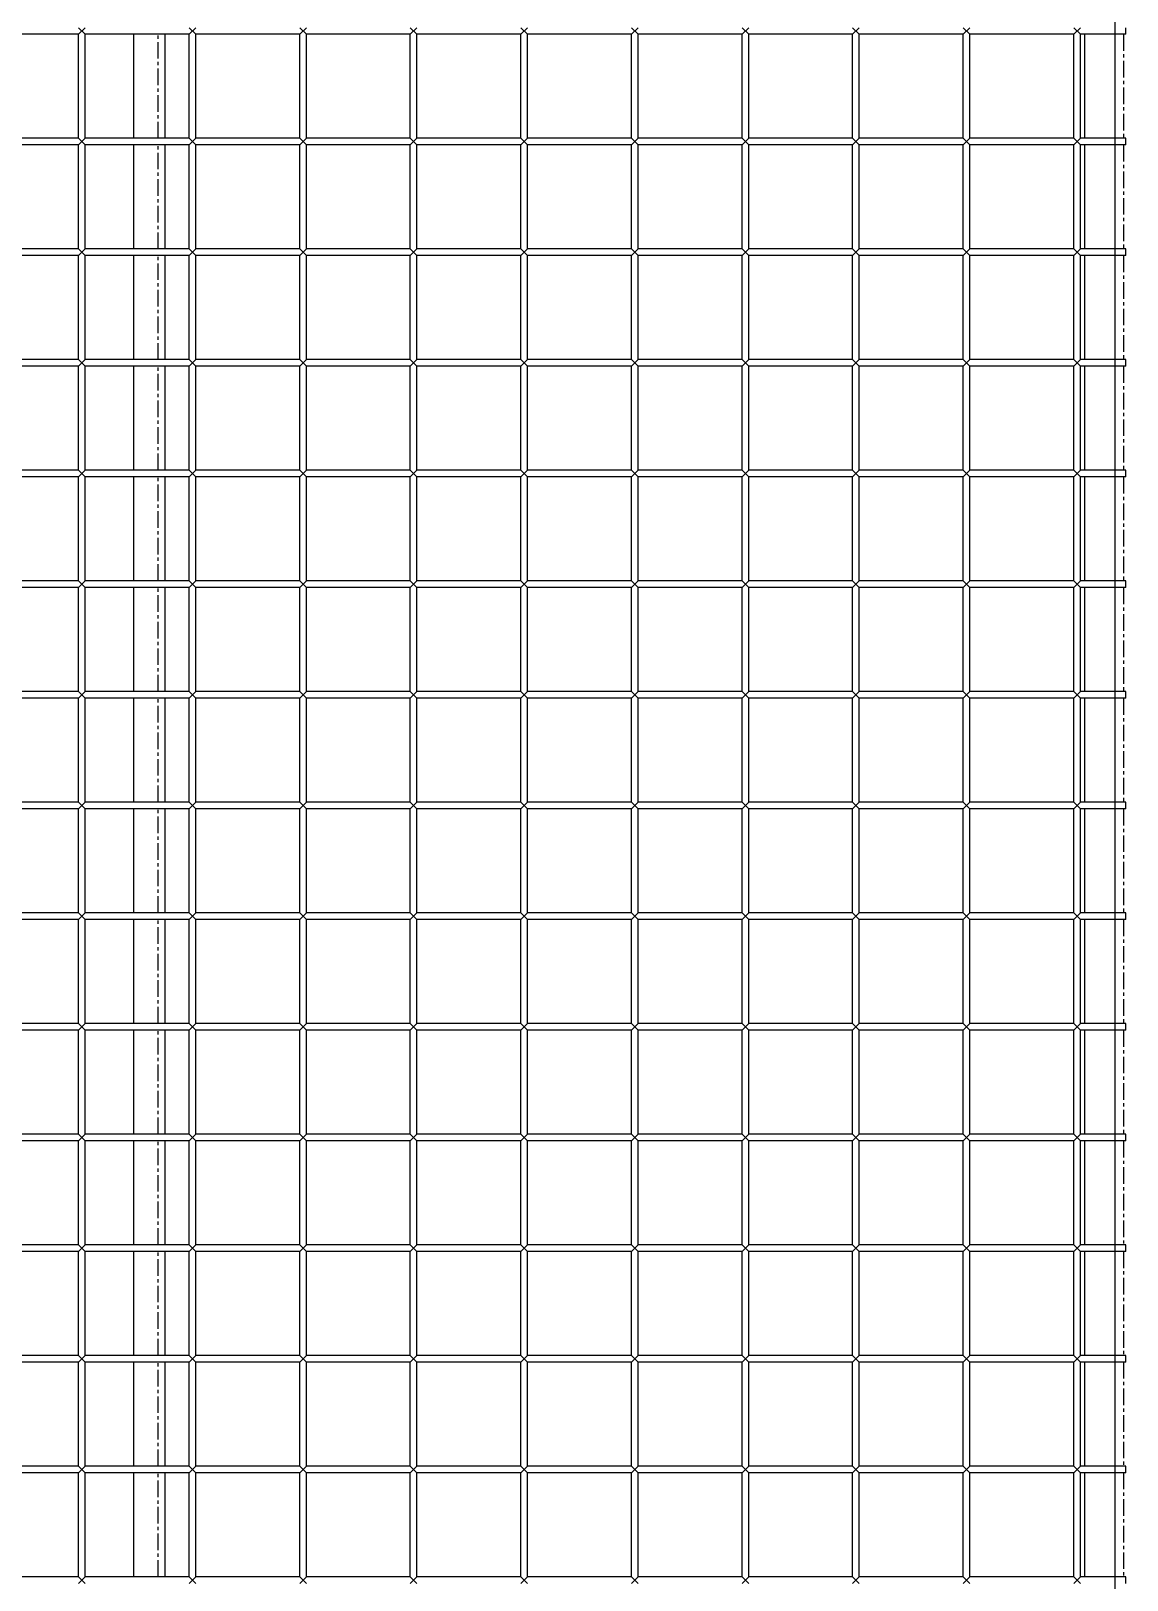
# Model space of a CAD drawing. Header units: millimetres. Extents: x -198529 to 244266, y -64 to 158464.
# Drawn here: x -144076 to -143580, y 95807 to 96507 of the extents above; entities that cross this region are included whole.
import ezdxf

# ---------------------------------------------------------------- set-up
doc = ezdxf.new("R2010")
doc.units = ezdxf.units.MM
doc.linetypes.add('CENTER', pattern=[12, 7.5, -1.5, 1.5, -1.5])
doc.layers.add('0-DCC', color=30, linetype='Continuous')
doc.layers.add('0-DCC-STRUC', color=180, linetype='Continuous')

# ---------------------------------------------------------------- blocks, each defined once
blk = doc.blocks.new('DCC2850x2600(左)')
at = {"color": 0, "linetype": 'Continuous'}
for p, q in [((50163.5, -72506.48), (50166.5, -72503.48)), ((50163.5, -72503.48), (50166.5, -72506.48)), ((50213.5, -72506.48), (50216.5, -72503.48)), ((50213.5, -72503.48), (50216.5, -72506.48)), ((50263.5, -72506.48), (50266.5, -72503.48)), ((50263.5, -72503.48), (50266.5, -72506.48)), ((50313.5, -72506.48), (50316.5, -72503.48)), ((50313.5, -72503.48), (50316.5, -72506.48)), ((50363.5, -72506.48), (50366.5, -72503.48)), ((50363.5, -72503.48), (50366.5, -72506.48)), ((50413.5, -72506.48), (50416.5, -72503.48)), ((50413.5, -72503.48), (50416.5, -72506.48)), ((50463.5, -72506.48), (50466.5, -72503.48)), ((50463.5, -72503.48), (50466.5, -72506.48)), ((50513.5, -72506.48), (50516.5, -72503.48)), ((50513.5, -72503.48), (50516.5, -72506.48)), ((50563.5, -72506.48), (50566.5, -72503.48)), ((50563.5, -72503.48), (50566.5, -72506.48)), ((50613.5, -72506.48), (50616.5, -72503.48)), ((50613.5, -72503.48), (50616.5, -72506.48)), ((50637, -72506.48), (50637, -72503.48)), ((50163.5, -72506.48), (50116.5, -72506.48)), ((50163.5, -72553.48), (50163.5, -72506.48)), ((50166.5, -72553.48), (50166.5, -72506.48)), ((50213.5, -72506.48), (50166.5, -72506.48)), ((50188.5, -72553.48), (50188.5, -72506.48)), ((50202.5, -72506.48), (50202.5, -72553.48)), ((50213.5, -72553.48), (50213.5, -72506.48)), ((50216.5, -72553.48), (50216.5, -72506.48)), ((50263.5, -72506.48), (50216.5, -72506.48)), ((50263.5, -72553.48), (50263.5, -72506.48)), ((50266.5, -72553.48), (50266.5, -72506.48)), ((50313.5, -72506.48), (50266.5, -72506.48)), ((50313.5, -72553.48), (50313.5, -72506.48)), ((50316.5, -72553.48), (50316.5, -72506.48)), ((50363.5, -72506.48), (50316.5, -72506.48)), ((50363.5, -72553.48), (50363.5, -72506.48)), ((50366.5, -72553.48), (50366.5, -72506.48)), ((50413.5, -72506.48), (50366.5, -72506.48)), ((50413.5, -72553.48), (50413.5, -72506.48)), ((50416.5, -72553.48), (50416.5, -72506.48)), ((50463.5, -72506.48), (50416.5, -72506.48)), ((50463.5, -72553.48), (50463.5, -72506.48)), ((50513.5, -72506.48), (50466.5, -72506.48)), ((50466.5, -72553.48), (50466.5, -72506.48)), ((50513.5, -72553.48), (50513.5, -72506.48)), ((50563.5, -72506.48), (50516.5, -72506.48)), ((50516.5, -72553.48), (50516.5, -72506.48)), ((50563.5, -72553.48), (50563.5, -72506.48)), ((50566.5, -72553.48), (50566.5, -72506.48)), ((50613.5, -72506.48), (50566.5, -72506.48)), ((50613.5, -72553.48), (50613.5, -72506.48)), ((50637, -72506.48), (50616.5, -72506.48)), ((50616.5, -72553.48), (50616.5, -72506.48)), ((50618.5, -72553.48), (50618.5, -72506.48)), ((50163.5, -72553.48), (50116.5, -72553.48)), ((50163.5, -72556.48), (50166.5, -72553.48)), ((50163.5, -72553.48), (50166.5, -72556.48)), ((50213.5, -72553.48), (50166.5, -72553.48)), ((50213.5, -72556.48), (50216.5, -72553.48)), ((50213.5, -72553.48), (50216.5, -72556.48)), ((50263.5, -72553.48), (50216.5, -72553.48)), ((50263.5, -72556.48), (50266.5, -72553.48)), ((50263.5, -72553.48), (50266.5, -72556.48)), ((50313.5, -72553.48), (50266.5, -72553.48)), ((50313.5, -72556.48), (50316.5, -72553.48)), ((50313.5, -72553.48), (50316.5, -72556.48)), ((50363.5, -72553.48), (50316.5, -72553.48)), ((50363.5, -72556.48), (50366.5, -72553.48)), ((50363.5, -72553.48), (50366.5, -72556.48)), ((50413.5, -72553.48), (50366.5, -72553.48)), ((50413.5, -72556.48), (50416.5, -72553.48)), ((50413.5, -72553.48), (50416.5, -72556.48)), ((50463.5, -72553.48), (50416.5, -72553.48)), ((50463.5, -72556.48), (50466.5, -72553.48)), ((50463.5, -72553.48), (50466.5, -72556.48)), ((50513.5, -72553.48), (50466.5, -72553.48)), ((50513.5, -72556.48), (50516.5, -72553.48)), ((50513.5, -72553.48), (50516.5, -72556.48)), ((50563.5, -72553.48), (50516.5, -72553.48)), ((50563.5, -72556.48), (50566.5, -72553.48)), ((50563.5, -72553.48), (50566.5, -72556.48)), ((50613.5, -72553.48), (50566.5, -72553.48)), ((50613.5, -72556.48), (50616.5, -72553.48)), ((50613.5, -72553.48), (50616.5, -72556.48)), ((50637, -72553.48), (50616.5, -72553.48)), ((50637, -72556.48), (50637, -72553.48)), ((50163.5, -72556.48), (50116.5, -72556.48)), ((50163.5, -72603.48), (50163.5, -72556.48)), ((50166.5, -72603.48), (50166.5, -72556.48)), ((50213.5, -72556.48), (50166.5, -72556.48)), ((50188.5, -72603.48), (50188.5, -72556.48)), ((50202.5, -72556.48), (50202.5, -72603.48)), ((50213.5, -72603.48), (50213.5, -72556.48)), ((50216.5, -72603.48), (50216.5, -72556.48)), ((50263.5, -72556.48), (50216.5, -72556.48)), ((50263.5, -72603.48), (50263.5, -72556.48)), ((50266.5, -72603.48), (50266.5, -72556.48)), ((50313.5, -72556.48), (50266.5, -72556.48)), ((50313.5, -72603.48), (50313.5, -72556.48)), ((50316.5, -72603.48), (50316.5, -72556.48)), ((50363.5, -72556.48), (50316.5, -72556.48)), ((50363.5, -72603.48), (50363.5, -72556.48)), ((50366.5, -72603.48), (50366.5, -72556.48)), ((50413.5, -72556.48), (50366.5, -72556.48)), ((50413.5, -72603.48), (50413.5, -72556.48)), ((50416.5, -72603.48), (50416.5, -72556.48)), ((50463.5, -72556.48), (50416.5, -72556.48)), ((50463.5, -72603.48), (50463.5, -72556.48)), ((50513.5, -72556.48), (50466.5, -72556.48)), ((50466.5, -72603.48), (50466.5, -72556.48)), ((50513.5, -72603.48), (50513.5, -72556.48)), ((50563.5, -72556.48), (50516.5, -72556.48)), ((50516.5, -72603.48), (50516.5, -72556.48)), ((50563.5, -72603.48), (50563.5, -72556.48)), ((50566.5, -72603.48), (50566.5, -72556.48)), ((50613.5, -72556.48), (50566.5, -72556.48)), ((50613.5, -72603.48), (50613.5, -72556.48)), ((50637, -72556.48), (50616.5, -72556.48)), ((50616.5, -72603.48), (50616.5, -72556.48)), ((50618.5, -72603.48), (50618.5, -72556.48)), ((50163.5, -72603.48), (50116.5, -72603.48)), ((50163.5, -72606.48), (50166.5, -72603.48)), ((50163.5, -72603.48), (50166.5, -72606.48)), ((50213.5, -72603.48), (50166.5, -72603.48)), ((50213.5, -72606.48), (50216.5, -72603.48)), ((50213.5, -72603.48), (50216.5, -72606.48)), ((50263.5, -72603.48), (50216.5, -72603.48)), ((50263.5, -72606.48), (50266.5, -72603.48)), ((50263.5, -72603.48), (50266.5, -72606.48)), ((50313.5, -72603.48), (50266.5, -72603.48)), ((50313.5, -72606.48), (50316.5, -72603.48)), ((50313.5, -72603.48), (50316.5, -72606.48)), ((50363.5, -72603.48), (50316.5, -72603.48)), ((50363.5, -72606.48), (50366.5, -72603.48)), ((50363.5, -72603.48), (50366.5, -72606.48)), ((50413.5, -72603.48), (50366.5, -72603.48)), ((50413.5, -72606.48), (50416.5, -72603.48)), ((50413.5, -72603.48), (50416.5, -72606.48)), ((50463.5, -72603.48), (50416.5, -72603.48)), ((50463.5, -72606.48), (50466.5, -72603.48)), ((50463.5, -72603.48), (50466.5, -72606.48)), ((50513.5, -72603.48), (50466.5, -72603.48)), ((50513.5, -72606.48), (50516.5, -72603.48)), ((50513.5, -72603.48), (50516.5, -72606.48)), ((50563.5, -72603.48), (50516.5, -72603.48)), ((50563.5, -72606.48), (50566.5, -72603.48)), ((50563.5, -72603.48), (50566.5, -72606.48)), ((50613.5, -72603.48), (50566.5, -72603.48)), ((50613.5, -72606.48), (50616.5, -72603.48)), ((50613.5, -72603.48), (50616.5, -72606.48)), ((50637, -72603.48), (50616.5, -72603.48)), ((50637, -72606.48), (50637, -72603.48)), ((50163.5, -72606.48), (50116.5, -72606.48)), ((50163.5, -72653.48), (50163.5, -72606.48)), ((50166.5, -72653.48), (50166.5, -72606.48)), ((50213.5, -72606.48), (50166.5, -72606.48)), ((50188.5, -72653.48), (50188.5, -72606.48)), ((50202.5, -72606.48), (50202.5, -72653.48)), ((50213.5, -72653.48), (50213.5, -72606.48)), ((50216.5, -72653.48), (50216.5, -72606.48)), ((50263.5, -72606.48), (50216.5, -72606.48)), ((50263.5, -72653.48), (50263.5, -72606.48)), ((50266.5, -72653.48), (50266.5, -72606.48)), ((50313.5, -72606.48), (50266.5, -72606.48)), ((50313.5, -72653.48), (50313.5, -72606.48)), ((50316.5, -72653.48), (50316.5, -72606.48)), ((50363.5, -72606.48), (50316.5, -72606.48)), ((50363.5, -72653.48), (50363.5, -72606.48)), ((50366.5, -72653.48), (50366.5, -72606.48)), ((50413.5, -72606.48), (50366.5, -72606.48)), ((50413.5, -72653.48), (50413.5, -72606.48)), ((50416.5, -72653.48), (50416.5, -72606.48)), ((50463.5, -72606.48), (50416.5, -72606.48)), ((50463.5, -72653.48), (50463.5, -72606.48)), ((50513.5, -72606.48), (50466.5, -72606.48)), ((50466.5, -72653.48), (50466.5, -72606.48)), ((50513.5, -72653.48), (50513.5, -72606.48)), ((50563.5, -72606.48), (50516.5, -72606.48)), ((50516.5, -72653.48), (50516.5, -72606.48)), ((50563.5, -72653.48), (50563.5, -72606.48)), ((50566.5, -72653.48), (50566.5, -72606.48)), ((50613.5, -72606.48), (50566.5, -72606.48)), ((50613.5, -72653.48), (50613.5, -72606.48)), ((50637, -72606.48), (50616.5, -72606.48)), ((50616.5, -72653.48), (50616.5, -72606.48)), ((50618.5, -72653.48), (50618.5, -72606.48)), ((50163.5, -72653.48), (50116.5, -72653.48)), ((50163.5, -72656.48), (50116.5, -72656.48)), ((50163.5, -72656.48), (50166.5, -72653.48)), ((50163.5, -72653.48), (50166.5, -72656.48)), ((50163.5, -72703.48), (50163.5, -72656.48)), ((50213.5, -72653.48), (50166.5, -72653.48)), ((50166.5, -72703.48), (50166.5, -72656.48)), ((50213.5, -72656.48), (50166.5, -72656.48)), ((50188.5, -72703.48), (50188.5, -72656.48)), ((50202.5, -72656.48), (50202.5, -72703.48)), ((50213.5, -72656.48), (50216.5, -72653.48)), ((50213.5, -72653.48), (50216.5, -72656.48)), ((50213.5, -72703.48), (50213.5, -72656.48)), ((50263.5, -72653.48), (50216.5, -72653.48)), ((50216.5, -72703.48), (50216.5, -72656.48)), ((50263.5, -72656.48), (50216.5, -72656.48)), ((50263.5, -72656.48), (50266.5, -72653.48)), ((50263.5, -72653.48), (50266.5, -72656.48)), ((50263.5, -72703.48), (50263.5, -72656.48)), ((50313.5, -72653.48), (50266.5, -72653.48)), ((50266.5, -72703.48), (50266.5, -72656.48)), ((50313.5, -72656.48), (50266.5, -72656.48)), ((50313.5, -72656.48), (50316.5, -72653.48)), ((50313.5, -72653.48), (50316.5, -72656.48)), ((50313.5, -72703.48), (50313.5, -72656.48)), ((50363.5, -72653.48), (50316.5, -72653.48)), ((50316.5, -72703.48), (50316.5, -72656.48)), ((50363.5, -72656.48), (50316.5, -72656.48)), ((50363.5, -72656.48), (50366.5, -72653.48)), ((50363.5, -72653.48), (50366.5, -72656.48)), ((50363.5, -72703.48), (50363.5, -72656.48)), ((50413.5, -72653.48), (50366.5, -72653.48)), ((50413.5, -72656.48), (50366.5, -72656.48)), ((50366.5, -72703.48), (50366.5, -72656.48)), ((50413.5, -72656.48), (50416.5, -72653.48)), ((50413.5, -72653.48), (50416.5, -72656.48)), ((50413.5, -72703.48), (50413.5, -72656.48)), ((50463.5, -72653.48), (50416.5, -72653.48)), ((50463.5, -72656.48), (50416.5, -72656.48)), ((50416.5, -72703.48), (50416.5, -72656.48)), ((50463.5, -72656.48), (50466.5, -72653.48)), ((50463.5, -72653.48), (50466.5, -72656.48)), ((50463.5, -72703.48), (50463.5, -72656.48)), ((50513.5, -72653.48), (50466.5, -72653.48)), ((50513.5, -72656.48), (50466.5, -72656.48)), ((50466.5, -72703.48), (50466.5, -72656.48)), ((50513.5, -72656.48), (50516.5, -72653.48)), ((50513.5, -72653.48), (50516.5, -72656.48)), ((50513.5, -72703.48), (50513.5, -72656.48)), ((50563.5, -72653.48), (50516.5, -72653.48)), ((50563.5, -72656.48), (50516.5, -72656.48)), ((50516.5, -72703.48), (50516.5, -72656.48)), ((50563.5, -72656.48), (50566.5, -72653.48)), ((50563.5, -72653.48), (50566.5, -72656.48)), ((50563.5, -72703.48), (50563.5, -72656.48)), ((50613.5, -72653.48), (50566.5, -72653.48)), ((50566.5, -72703.48), (50566.5, -72656.48)), ((50613.5, -72656.48), (50566.5, -72656.48)), ((50613.5, -72656.48), (50616.5, -72653.48)), ((50613.5, -72653.48), (50616.5, -72656.48)), ((50613.5, -72703.48), (50613.5, -72656.48)), ((50637, -72653.48), (50616.5, -72653.48)), ((50637, -72656.48), (50616.5, -72656.48)), ((50616.5, -72703.48), (50616.5, -72656.48)), ((50618.5, -72703.48), (50618.5, -72656.48)), ((50637, -72656.48), (50637, -72653.48)), ((50163.5, -72703.48), (50116.5, -72703.48)), ((50163.5, -72706.48), (50116.5, -72706.48)), ((50163.5, -72706.48), (50166.5, -72703.48)), ((50163.5, -72703.48), (50166.5, -72706.48)), ((50163.5, -72753.48), (50163.5, -72706.48)), ((50213.5, -72703.48), (50166.5, -72703.48)), ((50166.5, -72753.48), (50166.5, -72706.48)), ((50213.5, -72706.48), (50166.5, -72706.48)), ((50188.5, -72753.48), (50188.5, -72706.48)), ((50202.5, -72706.48), (50202.5, -72753.48)), ((50213.5, -72706.48), (50216.5, -72703.48)), ((50213.5, -72703.48), (50216.5, -72706.48)), ((50213.5, -72753.48), (50213.5, -72706.48)), ((50263.5, -72703.48), (50216.5, -72703.48)), ((50216.5, -72753.48), (50216.5, -72706.48)), ((50263.5, -72706.48), (50216.5, -72706.48)), ((50263.5, -72706.48), (50266.5, -72703.48)), ((50263.5, -72703.48), (50266.5, -72706.48)), ((50263.5, -72753.48), (50263.5, -72706.48)), ((50313.5, -72703.48), (50266.5, -72703.48)), ((50266.5, -72753.48), (50266.5, -72706.48)), ((50313.5, -72706.48), (50266.5, -72706.48)), ((50313.5, -72706.48), (50316.5, -72703.48)), ((50313.5, -72703.48), (50316.5, -72706.48)), ((50313.5, -72753.48), (50313.5, -72706.48)), ((50363.5, -72703.48), (50316.5, -72703.48)), ((50316.5, -72753.48), (50316.5, -72706.48)), ((50363.5, -72706.48), (50316.5, -72706.48)), ((50363.5, -72706.48), (50366.5, -72703.48)), ((50363.5, -72703.48), (50366.5, -72706.48)), ((50363.5, -72753.48), (50363.5, -72706.48)), ((50413.5, -72703.48), (50366.5, -72703.48)), ((50413.5, -72706.48), (50366.5, -72706.48)), ((50366.5, -72753.48), (50366.5, -72706.48)), ((50413.5, -72706.48), (50416.5, -72703.48)), ((50413.5, -72703.48), (50416.5, -72706.48)), ((50413.5, -72753.48), (50413.5, -72706.48)), ((50463.5, -72703.48), (50416.5, -72703.48)), ((50463.5, -72706.48), (50416.5, -72706.48)), ((50416.5, -72753.48), (50416.5, -72706.48)), ((50463.5, -72706.48), (50466.5, -72703.48)), ((50463.5, -72703.48), (50466.5, -72706.48)), ((50463.5, -72753.48), (50463.5, -72706.48)), ((50513.5, -72703.48), (50466.5, -72703.48)), ((50513.5, -72706.48), (50466.5, -72706.48)), ((50466.5, -72753.48), (50466.5, -72706.48)), ((50513.5, -72706.48), (50516.5, -72703.48)), ((50513.5, -72703.48), (50516.5, -72706.48)), ((50513.5, -72753.48), (50513.5, -72706.48)), ((50563.5, -72703.48), (50516.5, -72703.48)), ((50563.5, -72706.48), (50516.5, -72706.48)), ((50516.5, -72753.48), (50516.5, -72706.48)), ((50563.5, -72706.48), (50566.5, -72703.48)), ((50563.5, -72703.48), (50566.5, -72706.48)), ((50563.5, -72753.48), (50563.5, -72706.48)), ((50613.5, -72703.48), (50566.5, -72703.48)), ((50566.5, -72753.48), (50566.5, -72706.48)), ((50613.5, -72706.48), (50566.5, -72706.48)), ((50613.5, -72706.48), (50616.5, -72703.48)), ((50613.5, -72703.48), (50616.5, -72706.48)), ((50613.5, -72753.48), (50613.5, -72706.48)), ((50637, -72703.48), (50616.5, -72703.48)), ((50637, -72706.48), (50616.5, -72706.48)), ((50616.5, -72753.48), (50616.5, -72706.48)), ((50618.5, -72753.48), (50618.5, -72706.48)), ((50637, -72706.48), (50637, -72703.48)), ((50163.5, -72753.48), (50116.5, -72753.48)), ((50163.5, -72756.48), (50116.5, -72756.48)), ((50163.5, -72756.48), (50166.5, -72753.48)), ((50163.5, -72753.48), (50166.5, -72756.48)), ((50163.5, -72803.48), (50163.5, -72756.48)), ((50213.5, -72753.48), (50166.5, -72753.48)), ((50166.5, -72803.48), (50166.5, -72756.48)), ((50213.5, -72756.48), (50166.5, -72756.48)), ((50188.5, -72803.48), (50188.5, -72756.48)), ((50202.5, -72756.48), (50202.5, -72803.48)), ((50213.5, -72756.48), (50216.5, -72753.48)), ((50213.5, -72753.48), (50216.5, -72756.48)), ((50213.5, -72803.48), (50213.5, -72756.48)), ((50263.5, -72753.48), (50216.5, -72753.48)), ((50263.5, -72756.48), (50216.5, -72756.48)), ((50216.5, -72803.48), (50216.5, -72756.48)), ((50263.5, -72756.48), (50266.5, -72753.48)), ((50263.5, -72753.48), (50266.5, -72756.48)), ((50263.5, -72803.48), (50263.5, -72756.48)), ((50313.5, -72753.48), (50266.5, -72753.48)), ((50313.5, -72756.48), (50266.5, -72756.48)), ((50266.5, -72803.48), (50266.5, -72756.48)), ((50313.5, -72756.48), (50316.5, -72753.48)), ((50313.5, -72753.48), (50316.5, -72756.48)), ((50313.5, -72803.48), (50313.5, -72756.48)), ((50363.5, -72753.48), (50316.5, -72753.48)), ((50363.5, -72756.48), (50316.5, -72756.48)), ((50316.5, -72803.48), (50316.5, -72756.48)), ((50363.5, -72756.48), (50366.5, -72753.48)), ((50363.5, -72753.48), (50366.5, -72756.48)), ((50363.5, -72803.48), (50363.5, -72756.48)), ((50413.5, -72753.48), (50366.5, -72753.48)), ((50413.5, -72756.48), (50366.5, -72756.48)), ((50366.5, -72803.48), (50366.5, -72756.48)), ((50413.5, -72756.48), (50416.5, -72753.48)), ((50413.5, -72753.48), (50416.5, -72756.48)), ((50413.5, -72803.48), (50413.5, -72756.48)), ((50463.5, -72753.48), (50416.5, -72753.48)), ((50463.5, -72756.48), (50416.5, -72756.48)), ((50416.5, -72803.48), (50416.5, -72756.48)), ((50463.5, -72756.48), (50466.5, -72753.48)), ((50463.5, -72753.48), (50466.5, -72756.48)), ((50463.5, -72803.48), (50463.5, -72756.48)), ((50513.5, -72753.48), (50466.5, -72753.48)), ((50513.5, -72756.48), (50466.5, -72756.48)), ((50466.5, -72803.48), (50466.5, -72756.48)), ((50513.5, -72756.48), (50516.5, -72753.48)), ((50513.5, -72753.48), (50516.5, -72756.48)), ((50513.5, -72803.48), (50513.5, -72756.48)), ((50563.5, -72753.48), (50516.5, -72753.48)), ((50563.5, -72756.48), (50516.5, -72756.48)), ((50516.5, -72803.48), (50516.5, -72756.48)), ((50563.5, -72756.48), (50566.5, -72753.48)), ((50563.5, -72753.48), (50566.5, -72756.48)), ((50563.5, -72803.48), (50563.5, -72756.48)), ((50613.5, -72753.48), (50566.5, -72753.48)), ((50566.5, -72803.48), (50566.5, -72756.48)), ((50613.5, -72756.48), (50566.5, -72756.48)), ((50613.5, -72756.48), (50616.5, -72753.48)), ((50613.5, -72753.48), (50616.5, -72756.48)), ((50613.5, -72803.48), (50613.5, -72756.48)), ((50637, -72753.48), (50616.5, -72753.48)), ((50637, -72756.48), (50616.5, -72756.48)), ((50616.5, -72803.48), (50616.5, -72756.48)), ((50618.5, -72803.48), (50618.5, -72756.48)), ((50637, -72756.48), (50637, -72753.48)), ((50163.5, -72803.48), (50116.5, -72803.48)), ((50163.5, -72806.48), (50116.5, -72806.48)), ((50163.5, -72806.48), (50166.5, -72803.48)), ((50163.5, -72803.48), (50166.5, -72806.48)), ((50163.5, -72853.48), (50163.5, -72806.48)), ((50213.5, -72803.48), (50166.5, -72803.48)), ((50166.5, -72853.48), (50166.5, -72806.48)), ((50213.5, -72806.48), (50166.5, -72806.48)), ((50188.5, -72853.48), (50188.5, -72806.48)), ((50202.5, -72806.48), (50202.5, -72853.48)), ((50213.5, -72806.48), (50216.5, -72803.48)), ((50213.5, -72803.48), (50216.5, -72806.48)), ((50213.5, -72853.48), (50213.5, -72806.48)), ((50263.5, -72803.48), (50216.5, -72803.48)), ((50263.5, -72806.48), (50216.5, -72806.48)), ((50216.5, -72853.48), (50216.5, -72806.48)), ((50263.5, -72806.48), (50266.5, -72803.48)), ((50263.5, -72803.48), (50266.5, -72806.48)), ((50263.5, -72853.48), (50263.5, -72806.48)), ((50313.5, -72803.48), (50266.5, -72803.48)), ((50313.5, -72806.48), (50266.5, -72806.48)), ((50266.5, -72853.48), (50266.5, -72806.48)), ((50313.5, -72806.48), (50316.5, -72803.48)), ((50313.5, -72803.48), (50316.5, -72806.48)), ((50313.5, -72853.48), (50313.5, -72806.48)), ((50363.5, -72803.48), (50316.5, -72803.48)), ((50363.5, -72806.48), (50316.5, -72806.48)), ((50316.5, -72853.48), (50316.5, -72806.48)), ((50363.5, -72806.48), (50366.5, -72803.48)), ((50363.5, -72803.48), (50366.5, -72806.48)), ((50363.5, -72853.48), (50363.5, -72806.48)), ((50413.5, -72803.48), (50366.5, -72803.48)), ((50413.5, -72806.48), (50366.5, -72806.48)), ((50366.5, -72853.48), (50366.5, -72806.48)), ((50413.5, -72806.48), (50416.5, -72803.48)), ((50413.5, -72803.48), (50416.5, -72806.48)), ((50413.5, -72853.48), (50413.5, -72806.48)), ((50463.5, -72803.48), (50416.5, -72803.48)), ((50463.5, -72806.48), (50416.5, -72806.48)), ((50416.5, -72853.48), (50416.5, -72806.48)), ((50463.5, -72806.48), (50466.5, -72803.48)), ((50463.5, -72803.48), (50466.5, -72806.48)), ((50463.5, -72853.48), (50463.5, -72806.48)), ((50513.5, -72803.48), (50466.5, -72803.48)), ((50513.5, -72806.48), (50466.5, -72806.48)), ((50466.5, -72853.48), (50466.5, -72806.48)), ((50513.5, -72806.48), (50516.5, -72803.48)), ((50513.5, -72803.48), (50516.5, -72806.48)), ((50513.5, -72853.48), (50513.5, -72806.48)), ((50563.5, -72803.48), (50516.5, -72803.48)), ((50563.5, -72806.48), (50516.5, -72806.48)), ((50516.5, -72853.48), (50516.5, -72806.48)), ((50563.5, -72806.48), (50566.5, -72803.48)), ((50563.5, -72803.48), (50566.5, -72806.48)), ((50563.5, -72853.48), (50563.5, -72806.48)), ((50613.5, -72803.48), (50566.5, -72803.48)), ((50566.5, -72853.48), (50566.5, -72806.48)), ((50613.5, -72806.48), (50566.5, -72806.48)), ((50613.5, -72806.48), (50616.5, -72803.48)), ((50613.5, -72803.48), (50616.5, -72806.48)), ((50613.5, -72853.48), (50613.5, -72806.48)), ((50637, -72803.48), (50616.5, -72803.48)), ((50637, -72806.48), (50616.5, -72806.48)), ((50616.5, -72853.48), (50616.5, -72806.48)), ((50618.5, -72853.48), (50618.5, -72806.48)), ((50637, -72806.48), (50637, -72803.48)), ((50163.5, -72853.48), (50116.5, -72853.48)), ((50163.5, -72856.48), (50166.5, -72853.48)), ((50163.5, -72853.48), (50166.5, -72856.48)), ((50213.5, -72853.48), (50166.5, -72853.48)), ((50213.5, -72856.48), (50216.5, -72853.48)), ((50213.5, -72853.48), (50216.5, -72856.48)), ((50263.5, -72853.48), (50216.5, -72853.48)), ((50263.5, -72856.48), (50266.5, -72853.48)), ((50263.5, -72853.48), (50266.5, -72856.48)), ((50313.5, -72853.48), (50266.5, -72853.48)), ((50313.5, -72856.48), (50316.5, -72853.48)), ((50313.5, -72853.48), (50316.5, -72856.48)), ((50363.5, -72853.48), (50316.5, -72853.48)), ((50363.5, -72856.48), (50366.5, -72853.48)), ((50363.5, -72853.48), (50366.5, -72856.48)), ((50413.5, -72853.48), (50366.5, -72853.48)), ((50413.5, -72856.48), (50416.5, -72853.48)), ((50413.5, -72853.48), (50416.5, -72856.48)), ((50463.5, -72853.48), (50416.5, -72853.48)), ((50463.5, -72856.48), (50466.5, -72853.48)), ((50463.5, -72853.48), (50466.5, -72856.48)), ((50513.5, -72853.48), (50466.5, -72853.48)), ((50513.5, -72856.48), (50516.5, -72853.48)), ((50513.5, -72853.48), (50516.5, -72856.48)), ((50563.5, -72853.48), (50516.5, -72853.48)), ((50563.5, -72856.48), (50566.5, -72853.48)), ((50563.5, -72853.48), (50566.5, -72856.48)), ((50613.5, -72853.48), (50566.5, -72853.48)), ((50613.5, -72856.48), (50616.5, -72853.48)), ((50613.5, -72853.48), (50616.5, -72856.48)), ((50637, -72853.48), (50616.5, -72853.48)), ((50637, -72856.48), (50637, -72853.48)), ((50163.5, -72856.48), (50116.5, -72856.48)), ((50163.5, -72903.48), (50163.5, -72856.48)), ((50166.5, -72903.48), (50166.5, -72856.48)), ((50213.5, -72856.48), (50166.5, -72856.48)), ((50188.5, -72903.48), (50188.5, -72856.48)), ((50202.5, -72856.48), (50202.5, -72903.48)), ((50213.5, -72903.48), (50213.5, -72856.48)), ((50263.5, -72856.48), (50216.5, -72856.48)), ((50216.5, -72903.48), (50216.5, -72856.48)), ((50263.5, -72903.48), (50263.5, -72856.48)), ((50313.5, -72856.48), (50266.5, -72856.48)), ((50266.5, -72903.48), (50266.5, -72856.48)), ((50313.5, -72903.48), (50313.5, -72856.48)), ((50363.5, -72856.48), (50316.5, -72856.48)), ((50316.5, -72903.48), (50316.5, -72856.48)), ((50363.5, -72903.48), (50363.5, -72856.48)), ((50413.5, -72856.48), (50366.5, -72856.48)), ((50366.5, -72903.48), (50366.5, -72856.48)), ((50413.5, -72903.48), (50413.5, -72856.48)), ((50463.5, -72856.48), (50416.5, -72856.48)), ((50416.5, -72903.48), (50416.5, -72856.48)), ((50463.5, -72903.48), (50463.5, -72856.48)), ((50513.5, -72856.48), (50466.5, -72856.48)), ((50466.5, -72903.48), (50466.5, -72856.48)), ((50513.5, -72903.48), (50513.5, -72856.48)), ((50563.5, -72856.48), (50516.5, -72856.48)), ((50516.5, -72903.48), (50516.5, -72856.48)), ((50563.5, -72903.48), (50563.5, -72856.48)), ((50566.5, -72903.48), (50566.5, -72856.48)), ((50613.5, -72856.48), (50566.5, -72856.48)), ((50613.5, -72903.48), (50613.5, -72856.48)), ((50637, -72856.48), (50616.5, -72856.48)), ((50616.5, -72903.48), (50616.5, -72856.48)), ((50618.5, -72903.48), (50618.5, -72856.48)), ((50163.5, -72903.48), (50116.5, -72903.48)), ((50163.5, -72906.48), (50166.5, -72903.48)), ((50163.5, -72903.48), (50166.5, -72906.48)), ((50213.5, -72903.48), (50166.5, -72903.48)), ((50213.5, -72906.48), (50216.5, -72903.48)), ((50213.5, -72903.48), (50216.5, -72906.48)), ((50263.5, -72903.48), (50216.5, -72903.48)), ((50263.5, -72906.48), (50266.5, -72903.48)), ((50263.5, -72903.48), (50266.5, -72906.48)), ((50313.5, -72903.48), (50266.5, -72903.48)), ((50313.5, -72906.48), (50316.5, -72903.48)), ((50313.5, -72903.48), (50316.5, -72906.48)), ((50363.5, -72903.48), (50316.5, -72903.48)), ((50363.5, -72906.48), (50366.5, -72903.48)), ((50363.5, -72903.48), (50366.5, -72906.48)), ((50413.5, -72903.48), (50366.5, -72903.48)), ((50413.5, -72906.48), (50416.5, -72903.48)), ((50413.5, -72903.48), (50416.5, -72906.48)), ((50463.5, -72903.48), (50416.5, -72903.48)), ((50463.5, -72906.48), (50466.5, -72903.48)), ((50463.5, -72903.48), (50466.5, -72906.48)), ((50513.5, -72903.48), (50466.5, -72903.48)), ((50513.5, -72906.48), (50516.5, -72903.48)), ((50513.5, -72903.48), (50516.5, -72906.48)), ((50563.5, -72903.48), (50516.5, -72903.48)), ((50563.5, -72906.48), (50566.5, -72903.48)), ((50563.5, -72903.48), (50566.5, -72906.48)), ((50613.5, -72903.48), (50566.5, -72903.48)), ((50613.5, -72906.48), (50616.5, -72903.48)), ((50613.5, -72903.48), (50616.5, -72906.48)), ((50637, -72903.48), (50616.5, -72903.48)), ((50637, -72906.48), (50637, -72903.48)), ((50163.5, -72906.48), (50116.5, -72906.48)), ((50163.5, -72953.48), (50163.5, -72906.48)), ((50213.5, -72906.48), (50166.5, -72906.48)), ((50166.5, -72953.48), (50166.5, -72906.48)), ((50188.5, -72953.48), (50188.5, -72906.48)), ((50202.5, -72906.48), (50202.5, -72953.48)), ((50213.5, -72953.48), (50213.5, -72906.48)), ((50263.5, -72906.48), (50216.5, -72906.48)), ((50216.5, -72953.48), (50216.5, -72906.48)), ((50263.5, -72953.48), (50263.5, -72906.48)), ((50313.5, -72906.48), (50266.5, -72906.48)), ((50266.5, -72953.48), (50266.5, -72906.48)), ((50313.5, -72953.48), (50313.5, -72906.48)), ((50363.5, -72906.48), (50316.5, -72906.48)), ((50316.5, -72953.48), (50316.5, -72906.48)), ((50363.5, -72953.48), (50363.5, -72906.48)), ((50413.5, -72906.48), (50366.5, -72906.48)), ((50366.5, -72953.48), (50366.5, -72906.48)), ((50413.5, -72953.48), (50413.5, -72906.48)), ((50463.5, -72906.48), (50416.5, -72906.48)), ((50416.5, -72953.48), (50416.5, -72906.48)), ((50463.5, -72953.48), (50463.5, -72906.48)), ((50513.5, -72906.48), (50466.5, -72906.48)), ((50466.5, -72953.48), (50466.5, -72906.48)), ((50513.5, -72953.48), (50513.5, -72906.48)), ((50563.5, -72906.48), (50516.5, -72906.48)), ((50516.5, -72953.48), (50516.5, -72906.48)), ((50563.5, -72953.48), (50563.5, -72906.48)), ((50566.5, -72953.48), (50566.5, -72906.48)), ((50613.5, -72906.48), (50566.5, -72906.48)), ((50613.5, -72953.48), (50613.5, -72906.48)), ((50637, -72906.48), (50616.5, -72906.48)), ((50616.5, -72953.48), (50616.5, -72906.48)), ((50618.5, -72953.48), (50618.5, -72906.48)), ((50163.5, -72953.48), (50116.5, -72953.48)), ((50163.5, -72956.48), (50166.5, -72953.48)), ((50163.5, -72953.48), (50166.5, -72956.48)), ((50213.5, -72953.48), (50166.5, -72953.48)), ((50213.5, -72956.48), (50216.5, -72953.48)), ((50213.5, -72953.48), (50216.5, -72956.48)), ((50263.5, -72953.48), (50216.5, -72953.48)), ((50263.5, -72956.48), (50266.5, -72953.48)), ((50263.5, -72953.48), (50266.5, -72956.48)), ((50313.5, -72953.48), (50266.5, -72953.48)), ((50313.5, -72956.48), (50316.5, -72953.48)), ((50313.5, -72953.48), (50316.5, -72956.48)), ((50363.5, -72953.48), (50316.5, -72953.48)), ((50363.5, -72956.48), (50366.5, -72953.48)), ((50363.5, -72953.48), (50366.5, -72956.48)), ((50413.5, -72953.48), (50366.5, -72953.48)), ((50413.5, -72956.48), (50416.5, -72953.48)), ((50413.5, -72953.48), (50416.5, -72956.48)), ((50463.5, -72953.48), (50416.5, -72953.48)), ((50463.5, -72956.48), (50466.5, -72953.48)), ((50463.5, -72953.48), (50466.5, -72956.48)), ((50513.5, -72953.48), (50466.5, -72953.48)), ((50513.5, -72956.48), (50516.5, -72953.48)), ((50513.5, -72953.48), (50516.5, -72956.48)), ((50563.5, -72953.48), (50516.5, -72953.48)), ((50563.5, -72956.48), (50566.5, -72953.48)), ((50563.5, -72953.48), (50566.5, -72956.48)), ((50613.5, -72953.48), (50566.5, -72953.48)), ((50613.5, -72956.48), (50616.5, -72953.48)), ((50613.5, -72953.48), (50616.5, -72956.48)), ((50637, -72953.48), (50616.5, -72953.48)), ((50637, -72956.48), (50637, -72953.48)), ((50163.5, -72956.48), (50116.5, -72956.48)), ((50163.5, -73003.48), (50163.5, -72956.48)), ((50213.5, -72956.48), (50166.5, -72956.48)), ((50166.5, -73003.48), (50166.5, -72956.48)), ((50188.5, -73003.48), (50188.5, -72956.48)), ((50202.5, -72956.48), (50202.5, -73003.48)), ((50213.5, -73003.48), (50213.5, -72956.48)), ((50263.5, -72956.48), (50216.5, -72956.48)), ((50216.5, -73003.48), (50216.5, -72956.48)), ((50263.5, -73003.48), (50263.5, -72956.48)), ((50313.5, -72956.48), (50266.5, -72956.48)), ((50266.5, -73003.48), (50266.5, -72956.48)), ((50313.5, -73003.48), (50313.5, -72956.48)), ((50363.5, -72956.48), (50316.5, -72956.48)), ((50316.5, -73003.48), (50316.5, -72956.48)), ((50363.5, -73003.48), (50363.5, -72956.48)), ((50413.5, -72956.48), (50366.5, -72956.48)), ((50366.5, -73003.48), (50366.5, -72956.48)), ((50413.5, -73003.48), (50413.5, -72956.48)), ((50463.5, -72956.48), (50416.5, -72956.48)), ((50416.5, -73003.48), (50416.5, -72956.48)), ((50463.5, -73003.48), (50463.5, -72956.48)), ((50513.5, -72956.48), (50466.5, -72956.48)), ((50466.5, -73003.48), (50466.5, -72956.48)), ((50513.5, -73003.48), (50513.5, -72956.48)), ((50563.5, -72956.48), (50516.5, -72956.48)), ((50516.5, -73003.48), (50516.5, -72956.48)), ((50563.5, -73003.48), (50563.5, -72956.48)), ((50566.5, -73003.48), (50566.5, -72956.48)), ((50613.5, -72956.48), (50566.5, -72956.48)), ((50613.5, -73003.48), (50613.5, -72956.48)), ((50637, -72956.48), (50616.5, -72956.48)), ((50616.5, -73003.48), (50616.5, -72956.48)), ((50618.5, -73003.48), (50618.5, -72956.48)), ((50163.5, -73003.48), (50116.5, -73003.48)), ((50163.5, -73006.48), (50116.5, -73006.48)), ((50163.5, -73006.48), (50166.5, -73003.48)), ((50163.5, -73003.48), (50166.5, -73006.48)), ((50163.5, -73053.48), (50163.5, -73006.48)), ((50213.5, -73003.48), (50166.5, -73003.48)), ((50213.5, -73006.48), (50166.5, -73006.48)), ((50166.5, -73053.48), (50166.5, -73006.48)), ((50188.5, -73053.48), (50188.5, -73006.48)), ((50202.5, -73006.48), (50202.5, -73053.48)), ((50213.5, -73006.48), (50216.5, -73003.48)), ((50213.5, -73003.48), (50216.5, -73006.48)), ((50213.5, -73053.48), (50213.5, -73006.48)), ((50263.5, -73003.48), (50216.5, -73003.48)), ((50263.5, -73006.48), (50216.5, -73006.48)), ((50216.5, -73053.48), (50216.5, -73006.48)), ((50263.5, -73006.48), (50266.5, -73003.48)), ((50263.5, -73003.48), (50266.5, -73006.48)), ((50263.5, -73053.48), (50263.5, -73006.48)), ((50313.5, -73003.48), (50266.5, -73003.48)), ((50313.5, -73006.48), (50266.5, -73006.48)), ((50266.5, -73053.48), (50266.5, -73006.48)), ((50313.5, -73006.48), (50316.5, -73003.48)), ((50313.5, -73003.48), (50316.5, -73006.48)), ((50313.5, -73053.48), (50313.5, -73006.48)), ((50363.5, -73003.48), (50316.5, -73003.48)), ((50363.5, -73006.48), (50316.5, -73006.48)), ((50316.5, -73053.48), (50316.5, -73006.48)), ((50363.5, -73006.48), (50366.5, -73003.48)), ((50363.5, -73003.48), (50366.5, -73006.48)), ((50363.5, -73053.48), (50363.5, -73006.48)), ((50413.5, -73003.48), (50366.5, -73003.48)), ((50413.5, -73006.48), (50366.5, -73006.48)), ((50366.5, -73053.48), (50366.5, -73006.48)), ((50413.5, -73006.48), (50416.5, -73003.48)), ((50413.5, -73003.48), (50416.5, -73006.48)), ((50413.5, -73053.48), (50413.5, -73006.48)), ((50463.5, -73003.48), (50416.5, -73003.48)), ((50463.5, -73006.48), (50416.5, -73006.48)), ((50416.5, -73053.48), (50416.5, -73006.48)), ((50463.5, -73006.48), (50466.5, -73003.48)), ((50463.5, -73003.48), (50466.5, -73006.48)), ((50463.5, -73053.48), (50463.5, -73006.48)), ((50513.5, -73003.48), (50466.5, -73003.48)), ((50513.5, -73006.48), (50466.5, -73006.48)), ((50466.5, -73053.48), (50466.5, -73006.48)), ((50513.5, -73006.48), (50516.5, -73003.48)), ((50513.5, -73003.48), (50516.5, -73006.48)), ((50513.5, -73053.48), (50513.5, -73006.48)), ((50563.5, -73003.48), (50516.5, -73003.48)), ((50563.5, -73006.48), (50516.5, -73006.48)), ((50516.5, -73053.48), (50516.5, -73006.48)), ((50563.5, -73006.48), (50566.5, -73003.48)), ((50563.5, -73003.48), (50566.5, -73006.48)), ((50563.5, -73053.48), (50563.5, -73006.48)), ((50613.5, -73003.48), (50566.5, -73003.48)), ((50566.5, -73053.48), (50566.5, -73006.48)), ((50613.5, -73006.48), (50566.5, -73006.48)), ((50613.5, -73006.48), (50616.5, -73003.48)), ((50613.5, -73003.48), (50616.5, -73006.48)), ((50613.5, -73053.48), (50613.5, -73006.48)), ((50637, -73003.48), (50616.5, -73003.48)), ((50637, -73006.48), (50616.5, -73006.48)), ((50616.5, -73053.48), (50616.5, -73006.48)), ((50618.5, -73053.48), (50618.5, -73006.48)), ((50637, -73006.48), (50637, -73003.48)), ((50163.5, -73053.48), (50116.5, -73053.48)), ((50163.5, -73056.48), (50116.5, -73056.48)), ((50163.5, -73056.48), (50166.5, -73053.48)), ((50163.5, -73053.48), (50166.5, -73056.48)), ((50163.5, -73103.48), (50163.5, -73056.48)), ((50213.5, -73053.48), (50166.5, -73053.48)), ((50213.5, -73056.48), (50166.5, -73056.48)), ((50166.5, -73103.48), (50166.5, -73056.48)), ((50188.5, -73103.48), (50188.5, -73056.48)), ((50202.5, -73056.48), (50202.5, -73103.48)), ((50213.5, -73056.48), (50216.5, -73053.48)), ((50213.5, -73053.48), (50216.5, -73056.48)), ((50213.5, -73103.48), (50213.5, -73056.48)), ((50263.5, -73053.48), (50216.5, -73053.48)), ((50263.5, -73056.48), (50216.5, -73056.48)), ((50216.5, -73103.48), (50216.5, -73056.48)), ((50263.5, -73056.48), (50266.5, -73053.48)), ((50263.5, -73053.48), (50266.5, -73056.48)), ((50263.5, -73103.48), (50263.5, -73056.48)), ((50313.5, -73053.48), (50266.5, -73053.48)), ((50313.5, -73056.48), (50266.5, -73056.48)), ((50266.5, -73103.48), (50266.5, -73056.48)), ((50313.5, -73056.48), (50316.5, -73053.48)), ((50313.5, -73053.48), (50316.5, -73056.48)), ((50313.5, -73103.48), (50313.5, -73056.48)), ((50363.5, -73053.48), (50316.5, -73053.48)), ((50363.5, -73056.48), (50316.5, -73056.48)), ((50316.5, -73103.48), (50316.5, -73056.48)), ((50363.5, -73056.48), (50366.5, -73053.48)), ((50363.5, -73053.48), (50366.5, -73056.48)), ((50363.5, -73103.48), (50363.5, -73056.48)), ((50413.5, -73053.48), (50366.5, -73053.48)), ((50413.5, -73056.48), (50366.5, -73056.48)), ((50366.5, -73103.48), (50366.5, -73056.48)), ((50413.5, -73056.48), (50416.5, -73053.48)), ((50413.5, -73053.48), (50416.5, -73056.48)), ((50413.5, -73103.48), (50413.5, -73056.48)), ((50463.5, -73053.48), (50416.5, -73053.48)), ((50463.5, -73056.48), (50416.5, -73056.48)), ((50416.5, -73103.48), (50416.5, -73056.48)), ((50463.5, -73056.48), (50466.5, -73053.48)), ((50463.5, -73053.48), (50466.5, -73056.48)), ((50463.5, -73103.48), (50463.5, -73056.48)), ((50513.5, -73053.48), (50466.5, -73053.48)), ((50513.5, -73056.48), (50466.5, -73056.48)), ((50466.5, -73103.48), (50466.5, -73056.48)), ((50513.5, -73056.48), (50516.5, -73053.48)), ((50513.5, -73053.48), (50516.5, -73056.48)), ((50513.5, -73103.48), (50513.5, -73056.48)), ((50563.5, -73053.48), (50516.5, -73053.48)), ((50563.5, -73056.48), (50516.5, -73056.48)), ((50516.5, -73103.48), (50516.5, -73056.48)), ((50563.5, -73056.48), (50566.5, -73053.48)), ((50563.5, -73053.48), (50566.5, -73056.48)), ((50563.5, -73103.48), (50563.5, -73056.48)), ((50613.5, -73053.48), (50566.5, -73053.48)), ((50566.5, -73103.48), (50566.5, -73056.48)), ((50613.5, -73056.48), (50566.5, -73056.48)), ((50613.5, -73056.48), (50616.5, -73053.48)), ((50613.5, -73053.48), (50616.5, -73056.48)), ((50613.5, -73103.48), (50613.5, -73056.48)), ((50637, -73053.48), (50616.5, -73053.48)), ((50637, -73056.48), (50616.5, -73056.48)), ((50616.5, -73103.48), (50616.5, -73056.48)), ((50618.5, -73103.48), (50618.5, -73056.48)), ((50637, -73056.48), (50637, -73053.48)), ((50163.5, -73103.48), (50116.5, -73103.48)), ((50163.5, -73106.48), (50116.5, -73106.48)), ((50163.5, -73106.48), (50166.5, -73103.48)), ((50163.5, -73103.48), (50166.5, -73106.48)), ((50163.5, -73153.48), (50163.5, -73106.48)), ((50213.5, -73103.48), (50166.5, -73103.48)), ((50213.5, -73106.48), (50166.5, -73106.48)), ((50166.5, -73153.48), (50166.5, -73106.48)), ((50188.5, -73153.48), (50188.5, -73106.48)), ((50202.5, -73106.48), (50202.5, -73153.48)), ((50213.5, -73106.48), (50216.5, -73103.48)), ((50213.5, -73103.48), (50216.5, -73106.48)), ((50213.5, -73153.48), (50213.5, -73106.48)), ((50263.5, -73103.48), (50216.5, -73103.48)), ((50263.5, -73106.48), (50216.5, -73106.48)), ((50216.5, -73153.48), (50216.5, -73106.48)), ((50263.5, -73106.48), (50266.5, -73103.48)), ((50263.5, -73103.48), (50266.5, -73106.48)), ((50263.5, -73153.48), (50263.5, -73106.48)), ((50313.5, -73103.48), (50266.5, -73103.48)), ((50313.5, -73106.48), (50266.5, -73106.48)), ((50266.5, -73153.48), (50266.5, -73106.48)), ((50313.5, -73106.48), (50316.5, -73103.48)), ((50313.5, -73103.48), (50316.5, -73106.48)), ((50313.5, -73153.48), (50313.5, -73106.48)), ((50363.5, -73103.48), (50316.5, -73103.48)), ((50363.5, -73106.48), (50316.5, -73106.48)), ((50316.5, -73153.48), (50316.5, -73106.48)), ((50363.5, -73106.48), (50366.5, -73103.48)), ((50363.5, -73103.48), (50366.5, -73106.48)), ((50363.5, -73153.48), (50363.5, -73106.48)), ((50413.5, -73103.48), (50366.5, -73103.48)), ((50413.5, -73106.48), (50366.5, -73106.48)), ((50366.5, -73153.48), (50366.5, -73106.48)), ((50413.5, -73106.48), (50416.5, -73103.48)), ((50413.5, -73103.48), (50416.5, -73106.48)), ((50413.5, -73153.48), (50413.5, -73106.48)), ((50463.5, -73103.48), (50416.5, -73103.48)), ((50463.5, -73106.48), (50416.5, -73106.48)), ((50416.5, -73153.48), (50416.5, -73106.48)), ((50463.5, -73106.48), (50466.5, -73103.48)), ((50463.5, -73103.48), (50466.5, -73106.48)), ((50463.5, -73153.48), (50463.5, -73106.48)), ((50513.5, -73103.48), (50466.5, -73103.48)), ((50513.5, -73106.48), (50466.5, -73106.48)), ((50466.5, -73153.48), (50466.5, -73106.48)), ((50513.5, -73106.48), (50516.5, -73103.48)), ((50513.5, -73103.48), (50516.5, -73106.48)), ((50513.5, -73153.48), (50513.5, -73106.48)), ((50563.5, -73103.48), (50516.5, -73103.48)), ((50563.5, -73106.48), (50516.5, -73106.48)), ((50516.5, -73153.48), (50516.5, -73106.48)), ((50563.5, -73106.48), (50566.5, -73103.48)), ((50563.5, -73103.48), (50566.5, -73106.48)), ((50563.5, -73153.48), (50563.5, -73106.48)), ((50613.5, -73103.48), (50566.5, -73103.48)), ((50566.5, -73153.48), (50566.5, -73106.48)), ((50613.5, -73106.48), (50566.5, -73106.48)), ((50613.5, -73106.48), (50616.5, -73103.48)), ((50613.5, -73103.48), (50616.5, -73106.48)), ((50613.5, -73153.48), (50613.5, -73106.48)), ((50637, -73103.48), (50616.5, -73103.48)), ((50637, -73106.48), (50616.5, -73106.48)), ((50616.5, -73153.48), (50616.5, -73106.48)), ((50618.5, -73153.48), (50618.5, -73106.48)), ((50637, -73106.48), (50637, -73103.48)), ((50163.5, -73153.48), (50116.5, -73153.48)), ((50163.5, -73156.48), (50116.5, -73156.48)), ((50163.5, -73156.48), (50166.5, -73153.48)), ((50163.5, -73153.48), (50166.5, -73156.48)), ((50163.5, -73203.48), (50163.5, -73156.48)), ((50213.5, -73153.48), (50166.5, -73153.48)), ((50213.5, -73156.48), (50166.5, -73156.48)), ((50166.5, -73203.48), (50166.5, -73156.48)), ((50188.5, -73203.48), (50188.5, -73156.48)), ((50202.5, -73156.48), (50202.5, -73203.48)), ((50213.5, -73156.48), (50216.5, -73153.48)), ((50213.5, -73153.48), (50216.5, -73156.48)), ((50213.5, -73203.48), (50213.5, -73156.48)), ((50263.5, -73153.48), (50216.5, -73153.48)), ((50263.5, -73156.48), (50216.5, -73156.48)), ((50216.5, -73203.48), (50216.5, -73156.48)), ((50263.5, -73156.48), (50266.5, -73153.48)), ((50263.5, -73153.48), (50266.5, -73156.48)), ((50263.5, -73203.48), (50263.5, -73156.48)), ((50313.5, -73153.48), (50266.5, -73153.48)), ((50313.5, -73156.48), (50266.5, -73156.48)), ((50266.5, -73203.48), (50266.5, -73156.48)), ((50313.5, -73156.48), (50316.5, -73153.48)), ((50313.5, -73153.48), (50316.5, -73156.48)), ((50313.5, -73203.48), (50313.5, -73156.48)), ((50363.5, -73153.48), (50316.5, -73153.48)), ((50363.5, -73156.48), (50316.5, -73156.48)), ((50316.5, -73203.48), (50316.5, -73156.48)), ((50363.5, -73156.48), (50366.5, -73153.48)), ((50363.5, -73153.48), (50366.5, -73156.48)), ((50363.5, -73203.48), (50363.5, -73156.48)), ((50413.5, -73153.48), (50366.5, -73153.48)), ((50413.5, -73156.48), (50366.5, -73156.48)), ((50366.5, -73203.48), (50366.5, -73156.48)), ((50413.5, -73156.48), (50416.5, -73153.48)), ((50413.5, -73153.48), (50416.5, -73156.48)), ((50413.5, -73203.48), (50413.5, -73156.48)), ((50463.5, -73153.48), (50416.5, -73153.48)), ((50463.5, -73156.48), (50416.5, -73156.48)), ((50416.5, -73203.48), (50416.5, -73156.48)), ((50463.5, -73156.48), (50466.5, -73153.48)), ((50463.5, -73153.48), (50466.5, -73156.48)), ((50463.5, -73203.48), (50463.5, -73156.48)), ((50513.5, -73153.48), (50466.5, -73153.48)), ((50513.5, -73156.48), (50466.5, -73156.48)), ((50466.5, -73203.48), (50466.5, -73156.48)), ((50513.5, -73156.48), (50516.5, -73153.48)), ((50513.5, -73153.48), (50516.5, -73156.48)), ((50513.5, -73203.48), (50513.5, -73156.48)), ((50563.5, -73153.48), (50516.5, -73153.48)), ((50563.5, -73156.48), (50516.5, -73156.48)), ((50516.5, -73203.48), (50516.5, -73156.48)), ((50563.5, -73156.48), (50566.5, -73153.48)), ((50563.5, -73153.48), (50566.5, -73156.48)), ((50563.5, -73203.48), (50563.5, -73156.48)), ((50613.5, -73153.48), (50566.5, -73153.48)), ((50566.5, -73203.48), (50566.5, -73156.48)), ((50613.5, -73156.48), (50566.5, -73156.48)), ((50613.5, -73156.48), (50616.5, -73153.48)), ((50613.5, -73153.48), (50616.5, -73156.48)), ((50613.5, -73203.48), (50613.5, -73156.48)), ((50637, -73153.48), (50616.5, -73153.48)), ((50637, -73156.48), (50616.5, -73156.48)), ((50616.5, -73203.48), (50616.5, -73156.48)), ((50618.5, -73203.48), (50618.5, -73156.48)), ((50637, -73156.48), (50637, -73153.48)), ((50163.5, -73203.48), (50116.5, -73203.48)), ((50163.5, -73206.48), (50166.5, -73203.48)), ((50163.5, -73203.48), (50166.5, -73206.48)), ((50213.5, -73203.48), (50166.5, -73203.48)), ((50213.5, -73206.48), (50216.5, -73203.48)), ((50213.5, -73203.48), (50216.5, -73206.48)), ((50263.5, -73203.48), (50216.5, -73203.48)), ((50263.5, -73206.48), (50266.5, -73203.48)), ((50263.5, -73203.48), (50266.5, -73206.48)), ((50313.5, -73203.48), (50266.5, -73203.48)), ((50313.5, -73206.48), (50316.5, -73203.48)), ((50313.5, -73203.48), (50316.5, -73206.48)), ((50363.5, -73203.48), (50316.5, -73203.48)), ((50363.5, -73206.48), (50366.5, -73203.48)), ((50363.5, -73203.48), (50366.5, -73206.48)), ((50413.5, -73203.48), (50366.5, -73203.48)), ((50413.5, -73206.48), (50416.5, -73203.48)), ((50413.5, -73203.48), (50416.5, -73206.48)), ((50463.5, -73203.48), (50416.5, -73203.48)), ((50463.5, -73206.48), (50466.5, -73203.48)), ((50463.5, -73203.48), (50466.5, -73206.48)), ((50513.5, -73203.48), (50466.5, -73203.48)), ((50513.5, -73206.48), (50516.5, -73203.48)), ((50513.5, -73203.48), (50516.5, -73206.48)), ((50563.5, -73203.48), (50516.5, -73203.48)), ((50563.5, -73206.48), (50566.5, -73203.48)), ((50563.5, -73203.48), (50566.5, -73206.48)), ((50613.5, -73203.48), (50566.5, -73203.48)), ((50613.5, -73206.48), (50616.5, -73203.48)), ((50613.5, -73203.48), (50616.5, -73206.48)), ((50637, -73203.48), (50616.5, -73203.48)), ((50637, -73206.48), (50637, -73203.48))]:
    blk.add_line(p, q, dxfattribs=at)
at = {"color": 0, "linetype": 'CENTER'}
for p, q in [((50199.5, -72553.48), (50199.5, -72506.48)), ((50636, -72506.48), (50636, -72553.48)), ((50199.5, -72603.48), (50199.5, -72556.48)), ((50636, -72556.48), (50636, -72603.48)), ((50199.5, -72653.48), (50199.5, -72606.48)), ((50636, -72606.48), (50636, -72653.48)), ((50199.5, -72703.48), (50199.5, -72656.48)), ((50636, -72656.48), (50636, -72703.48)), ((50199.5, -72753.48), (50199.5, -72706.48)), ((50636, -72706.48), (50636, -72753.48)), ((50199.5, -72803.48), (50199.5, -72756.48)), ((50636, -72756.48), (50636, -72803.48)), ((50199.5, -72853.48), (50199.5, -72806.48)), ((50636, -72806.48), (50636, -72853.48)), ((50199.5, -72903.48), (50199.5, -72856.48)), ((50636, -72856.48), (50636, -72903.48)), ((50199.5, -72953.48), (50199.5, -72906.48)), ((50636, -72906.48), (50636, -72953.48)), ((50199.5, -73003.48), (50199.5, -72956.48)), ((50636, -72956.48), (50636, -73003.48)), ((50199.5, -73053.48), (50199.5, -73006.48)), ((50636, -73006.48), (50636, -73053.48)), ((50199.5, -73103.48), (50199.5, -73056.48)), ((50636, -73056.48), (50636, -73103.48)), ((50199.5, -73153.48), (50199.5, -73106.48)), ((50636, -73106.48), (50636, -73153.48)), ((50199.5, -73203.48), (50199.5, -73156.48)), ((50636, -73156.48), (50636, -73203.48))]:
    blk.add_line(p, q, dxfattribs=at)

msp = doc.modelspace()

# ---------------------------------------------------------------- linework, layer by layer
at = {"layer": '0-DCC-STRUC'}
msp.add_lwpolyline([(-143435.8, 94603.01), (-143585.8, 94603.01), (-143585.8, 97063.01), (-143435.8, 97063.01)], close=True, dxfattribs=at)

# ---------------------------------------------------------------- block references
at = {"layer": '0-DCC'}
msp.add_blockref('DCC2850x2600(左)', (-194217.97, 169011.49), dxfattribs=at)

doc.saveas('drawing.dxf')
